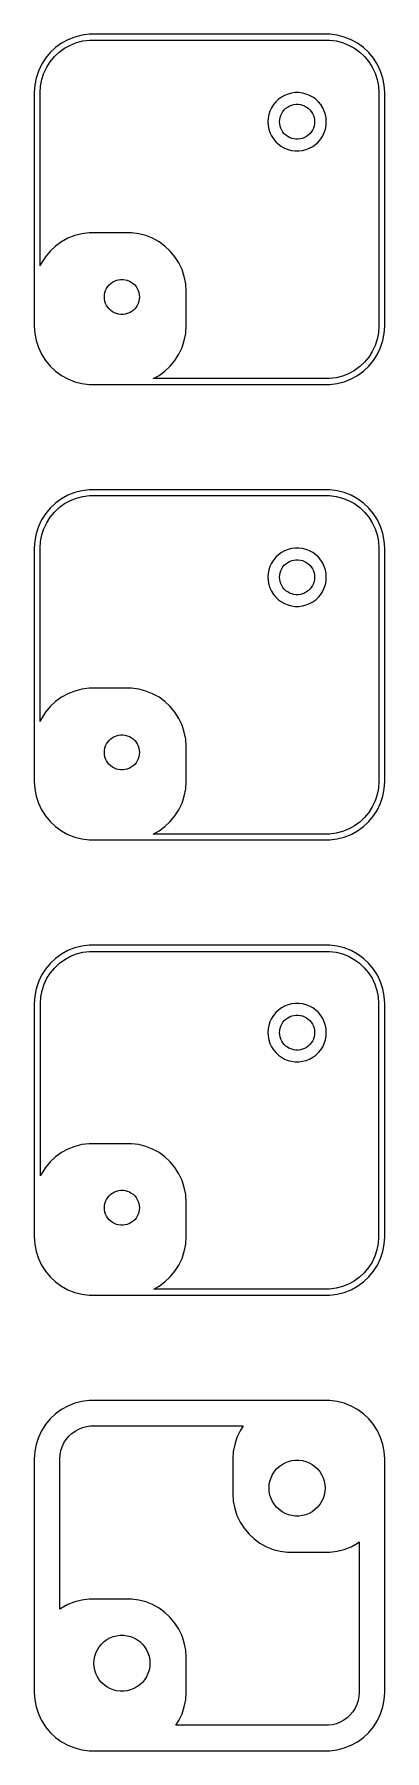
# Model space of a CAD drawing. Header units: metres. Extents: x -15 to 15, y 141 to 288.
import ezdxf

# ---------------------------------------------------------------- set-up
doc = ezdxf.new("R2010")
doc.units = ezdxf.units.M

msp = doc.modelspace()

# ---------------------------------------------------------------- linework, layer by layer
for p, q in [((-13.1871, 286.853), (-13.6448, 286.423)), ((-12.6791, 287.222), (-13.1871, 286.853)), ((-12.8684, 286.467), (-12.4112, 286.799)), ((-12.1289, 287.524), (-12.6791, 287.222)), ((-12.4112, 286.799), (-11.916, 287.072)), ((-11.5451, 287.755), (-12.1289, 287.524)), ((-11.916, 287.072), (-11.3906, 287.28)), ((-10.9369, 287.911), (-11.5451, 287.755)), ((-11.3906, 287.28), (-10.8432, 287.42)), ((-10.3139, 287.99), (-10.9369, 287.911)), ((-10.8432, 287.42), (-10.2825, 287.491)), ((10.3139, 287.99), (-10.3139, 287.99)), ((-10.2825, 287.491), (10.2825, 287.491)), ((10.2825, 287.491), (10.8432, 287.42)), ((10.9369, 287.911), (10.3139, 287.99)), ((10.8432, 287.42), (11.3906, 287.28)), ((11.5451, 287.755), (10.9369, 287.911)), ((11.3906, 287.28), (11.916, 287.072)), ((12.1289, 287.524), (11.5451, 287.755)), ((11.916, 287.072), (12.4112, 286.799)), ((12.6791, 287.222), (12.1289, 287.524)), ((12.4112, 286.799), (12.8684, 286.467)), ((13.1871, 286.853), (12.6791, 287.222)), ((13.6448, 286.423), (13.1871, 286.853)), ((-14.3815, 285.409), (-14.6489, 284.841)), ((-14.0451, 285.939), (-14.3815, 285.409)), ((-14.184, 284.657), (-13.9434, 285.168)), ((-13.6448, 286.423), (-14.0451, 285.939)), ((-13.9434, 285.168), (-13.6406, 285.645)), ((-13.6406, 285.645), (-13.2803, 286.08)), ((-13.2803, 286.08), (-12.8684, 286.467)), ((12.8684, 286.467), (13.2803, 286.08)), ((13.2803, 286.08), (13.6406, 285.645)), ((13.6406, 285.645), (13.9434, 285.168)), ((14.0451, 285.939), (13.6448, 286.423)), ((13.9434, 285.168), (14.184, 284.657)), ((14.3815, 285.409), (14.0451, 285.939)), ((14.6489, 284.841), (14.3815, 285.409)), ((-14.8429, 284.243), (-14.9606, 283.627)), ((-14.6489, 284.841), (-14.8429, 284.243)), ((-14.4645, 283.564), (-14.3586, 284.119)), ((-14.3586, 284.119), (-14.184, 284.657)), ((14.184, 284.657), (14.3586, 284.119)), ((14.3586, 284.119), (14.4645, 283.564)), ((14.8429, 284.243), (14.6489, 284.841)), ((14.9606, 283.627), (14.8429, 284.243)), ((-14.9606, 283.627), (-15, 283)), ((-15, 283), (-15, 263)), ((-14.5, 283), (-14.4645, 283.564)), ((-14.5, 268.157), (-14.5, 283)), ((5.67757, 282.211), (5.47745, 281.969)), ((5.90643, 282.426), (5.67757, 282.211)), ((6.16043, 282.611), (5.90643, 282.426)), ((6.43555, 282.762), (6.16043, 282.611)), ((6.72745, 282.878), (6.43555, 282.762)), ((7.03154, 282.956), (6.72745, 282.878)), ((7.34302, 282.995), (7.03154, 282.956)), ((7.65697, 282.995), (7.34302, 282.995)), ((7.96844, 282.956), (7.65697, 282.995)), ((8.27254, 282.878), (7.96844, 282.956)), ((8.56444, 282.762), (8.27254, 282.878)), ((8.83955, 282.611), (8.56444, 282.762)), ((9.09355, 282.426), (8.83955, 282.611)), ((9.32242, 282.211), (9.09355, 282.426)), ((9.52254, 281.969), (9.32242, 282.211)), ((14.4645, 283.564), (14.5, 283)), ((14.5, 283), (14.5, 263)), ((15, 283), (14.9606, 283.627)), ((15, 263), (15, 283)), ((5.0197, 280.813), (5, 280.5)), ((5.07854, 281.122), (5.0197, 280.813)), ((5.17555, 281.42), (5.07854, 281.122)), ((5.30922, 281.704), (5.17555, 281.42)), ((5.47745, 281.969), (5.30922, 281.704)), ((6.01183, 280.688), (6.04712, 280.873)), ((6.04712, 280.873), (6.10533, 281.052)), ((6.10533, 281.052), (6.18553, 281.223)), ((6.18553, 281.223), (6.28647, 281.382)), ((6.28647, 281.382), (6.40654, 281.527)), ((6.40654, 281.527), (6.54385, 281.656)), ((6.54385, 281.656), (6.69626, 281.766)), ((6.69626, 281.766), (6.86133, 281.857)), ((6.86133, 281.857), (7.03647, 281.927)), ((7.03647, 281.927), (7.21892, 281.973)), ((7.21892, 281.973), (7.40581, 281.997)), ((7.40581, 281.997), (7.59418, 281.997)), ((7.59418, 281.997), (7.78107, 281.973)), ((7.78107, 281.973), (7.96352, 281.927)), ((7.96352, 281.927), (8.13866, 281.857)), ((8.13866, 281.857), (8.30373, 281.766)), ((8.30373, 281.766), (8.45613, 281.656)), ((8.45613, 281.656), (8.59344, 281.527)), ((8.59344, 281.527), (8.71352, 281.382)), ((8.71352, 281.382), (8.81445, 281.223)), ((8.81445, 281.223), (8.89465, 281.052)), ((8.89465, 281.052), (8.95287, 280.873)), ((8.95287, 280.873), (8.98816, 280.688)), ((9.69077, 281.704), (9.52254, 281.969)), ((9.82443, 281.42), (9.69077, 281.704)), ((9.92145, 281.122), (9.82443, 281.42)), ((9.98029, 280.813), (9.92145, 281.122)), ((10, 280.5), (9.98029, 280.813)), ((5, 280.5), (5.0197, 280.187)), ((5.0197, 280.187), (5.07854, 279.878)), ((5.07854, 279.878), (5.17555, 279.58)), ((5.17555, 279.58), (5.30922, 279.296)), ((5.30922, 279.296), (5.47745, 279.031)), ((6, 280.5), (6.01183, 280.688)), ((6.01183, 280.312), (6, 280.5)), ((6.04712, 280.127), (6.01183, 280.312)), ((6.10533, 279.948), (6.04712, 280.127)), ((6.18553, 279.777), (6.10533, 279.948)), ((6.28647, 279.618), (6.18553, 279.777)), ((6.40654, 279.473), (6.28647, 279.618)), ((6.54385, 279.344), (6.40654, 279.473)), ((6.69626, 279.234), (6.54385, 279.344)), ((8.45613, 279.344), (8.30373, 279.234)), ((8.59344, 279.473), (8.45613, 279.344)), ((8.71352, 279.618), (8.59344, 279.473)), ((8.81445, 279.777), (8.71352, 279.618)), ((8.89465, 279.948), (8.81445, 279.777)), ((8.95287, 280.127), (8.89465, 279.948)), ((8.98816, 280.312), (8.95287, 280.127)), ((8.98816, 280.688), (9, 280.5)), ((9, 280.5), (8.98816, 280.312)), ((9.52254, 279.031), (9.69077, 279.296)), ((9.69077, 279.296), (9.82443, 279.58)), ((9.82443, 279.58), (9.92145, 279.878)), ((9.92145, 279.878), (9.98029, 280.187)), ((9.98029, 280.187), (10, 280.5)), ((5.47745, 279.031), (5.67757, 278.789)), ((5.67757, 278.789), (5.90643, 278.574)), ((5.90643, 278.574), (6.16043, 278.389)), ((6.16043, 278.389), (6.43555, 278.238)), ((6.43555, 278.238), (6.72745, 278.122)), ((6.86133, 279.143), (6.69626, 279.234)), ((6.72745, 278.122), (7.03154, 278.044)), ((7.03647, 279.073), (6.86133, 279.143)), ((7.03154, 278.044), (7.34302, 278.005)), ((7.21892, 279.027), (7.03647, 279.073)), ((7.40581, 279.003), (7.21892, 279.027)), ((7.34302, 278.005), (7.65697, 278.005)), ((7.59418, 279.003), (7.40581, 279.003)), ((7.78107, 279.027), (7.59418, 279.003)), ((7.65697, 278.005), (7.96844, 278.044)), ((7.96352, 279.073), (7.78107, 279.027)), ((8.13866, 279.143), (7.96352, 279.073)), ((7.96844, 278.044), (8.27254, 278.122)), ((8.30373, 279.234), (8.13866, 279.143)), ((8.27254, 278.122), (8.56444, 278.238)), ((8.56444, 278.238), (8.83955, 278.389)), ((8.83955, 278.389), (9.09355, 278.574)), ((9.09355, 278.574), (9.32242, 278.789)), ((9.32242, 278.789), (9.52254, 279.031)), ((-12.1289, 270.524), (-12.6791, 270.222)), ((-11.5451, 270.755), (-12.1289, 270.524)), ((-10.9369, 270.911), (-11.5451, 270.755)), ((-10.3139, 270.99), (-10.9369, 270.911)), ((-6.68604, 270.99), (-10.3139, 270.99)), ((-6.06308, 270.911), (-6.68604, 270.99)), ((-5.45491, 270.755), (-6.06308, 270.911)), ((-4.87109, 270.524), (-5.45491, 270.755)), ((-4.32086, 270.222), (-4.87109, 270.524)), ((-13.6448, 269.423), (-14.0451, 268.939)), ((-13.1871, 269.853), (-13.6448, 269.423)), ((-12.6791, 270.222), (-13.1871, 269.853)), ((-3.81287, 269.853), (-4.32086, 270.222)), ((-3.35515, 269.423), (-3.81287, 269.853)), ((-2.95491, 268.939), (-3.35515, 269.423)), ((-14.3815, 268.409), (-14.5, 268.157)), ((-14.0451, 268.939), (-14.3815, 268.409)), ((-2.61845, 268.409), (-2.95491, 268.939)), ((-2.3511, 267.841), (-2.61845, 268.409)), ((-2.15707, 267.243), (-2.3511, 267.841)), ((-8.95287, 265.873), (-8.89465, 266.052)), ((-8.89465, 266.052), (-8.81445, 266.223)), ((-8.81445, 266.223), (-8.71352, 266.382)), ((-8.71352, 266.382), (-8.59344, 266.527)), ((-8.59344, 266.527), (-8.45613, 266.656)), ((-8.45613, 266.656), (-8.30373, 266.766)), ((-8.30373, 266.766), (-8.13866, 266.857)), ((-8.13866, 266.857), (-7.96352, 266.927)), ((-7.96352, 266.927), (-7.78107, 266.973)), ((-7.78107, 266.973), (-7.59418, 266.997)), ((-7.59418, 266.997), (-7.40581, 266.997)), ((-7.40581, 266.997), (-7.21892, 266.973)), ((-7.21892, 266.973), (-7.03647, 266.927)), ((-7.03647, 266.927), (-6.86133, 266.857)), ((-6.86133, 266.857), (-6.69626, 266.766)), ((-6.69626, 266.766), (-6.54385, 266.656)), ((-6.54385, 266.656), (-6.40654, 266.527)), ((-6.40654, 266.527), (-6.28647, 266.382)), ((-6.28647, 266.382), (-6.18553, 266.223)), ((-6.18553, 266.223), (-6.10533, 266.052)), ((-6.10533, 266.052), (-6.04712, 265.873)), ((-2.03941, 266.627), (-2.15707, 267.243)), ((-2, 266), (-2.03941, 266.627)), ((-9, 265.5), (-8.98816, 265.688)), ((-8.98816, 265.312), (-9, 265.5)), ((-8.98816, 265.688), (-8.95287, 265.873)), ((-8.95287, 265.127), (-8.98816, 265.312)), ((-8.89465, 264.948), (-8.95287, 265.127)), ((-8.81445, 264.777), (-8.89465, 264.948)), ((-8.71352, 264.618), (-8.81445, 264.777)), ((-8.59344, 264.473), (-8.71352, 264.618)), ((-6.28647, 264.618), (-6.40654, 264.473)), ((-6.18553, 264.777), (-6.28647, 264.618)), ((-6.10533, 264.948), (-6.18553, 264.777)), ((-6.04712, 265.127), (-6.10533, 264.948)), ((-6.04712, 265.873), (-6.01183, 265.688)), ((-6.01183, 265.312), (-6.04712, 265.127)), ((-6.01183, 265.688), (-6, 265.5)), ((-6, 265.5), (-6.01183, 265.312)), ((-2, 263), (-2, 266)), ((-8.45613, 264.344), (-8.59344, 264.473)), ((-8.30373, 264.234), (-8.45613, 264.344)), ((-8.13866, 264.143), (-8.30373, 264.234)), ((-7.96352, 264.073), (-8.13866, 264.143)), ((-7.78107, 264.027), (-7.96352, 264.073)), ((-7.59418, 264.003), (-7.78107, 264.027)), ((-7.40581, 264.003), (-7.59418, 264.003)), ((-7.21892, 264.027), (-7.40581, 264.003)), ((-7.03647, 264.073), (-7.21892, 264.027)), ((-6.86133, 264.143), (-7.03647, 264.073)), ((-6.69626, 264.234), (-6.86133, 264.143)), ((-6.54385, 264.344), (-6.69626, 264.234)), ((-6.40654, 264.473), (-6.54385, 264.344)), ((-15, 263), (-14.9606, 262.373)), ((-14.9606, 262.373), (-14.8429, 261.757)), ((-14.8429, 261.757), (-14.6489, 261.159)), ((-2.3511, 261.159), (-2.15707, 261.757)), ((-2.15707, 261.757), (-2.03941, 262.373)), ((-2.03941, 262.373), (-2, 263)), ((14.3586, 261.881), (14.184, 261.343)), ((14.4645, 262.436), (14.3586, 261.881)), ((14.5, 263), (14.4645, 262.436)), ((14.6489, 261.159), (14.8429, 261.757)), ((14.8429, 261.757), (14.9606, 262.373)), ((14.9606, 262.373), (15, 263)), ((-14.6489, 261.159), (-14.3815, 260.591)), ((-14.3815, 260.591), (-14.0451, 260.061)), ((-2.95491, 260.061), (-2.61845, 260.591)), ((-2.61845, 260.591), (-2.3511, 261.159)), ((13.6406, 260.355), (13.2803, 259.92)), ((13.9434, 260.832), (13.6406, 260.355)), ((14.184, 261.343), (13.9434, 260.832)), ((14.0451, 260.061), (14.3815, 260.591)), ((14.3815, 260.591), (14.6489, 261.159)), ((-14.0451, 260.061), (-13.6448, 259.577)), ((-13.6448, 259.577), (-13.1871, 259.147)), ((-13.1871, 259.147), (-12.6791, 258.778)), ((-12.6791, 258.778), (-12.1289, 258.476)), ((-4.81104, 258.509), (-4.32086, 258.778)), ((-4.32086, 258.778), (-3.81287, 259.147)), ((-3.81287, 259.147), (-3.35515, 259.577)), ((-3.35515, 259.577), (-2.95491, 260.061)), ((11.3906, 258.72), (10.8432, 258.58)), ((11.916, 258.928), (11.3906, 258.72)), ((12.4112, 259.201), (11.916, 258.928)), ((12.1289, 258.476), (12.6791, 258.778)), ((12.8684, 259.533), (12.4112, 259.201)), ((12.6791, 258.778), (13.1871, 259.147)), ((13.2803, 259.92), (12.8684, 259.533)), ((13.1871, 259.147), (13.6448, 259.577)), ((13.6448, 259.577), (14.0451, 260.061)), ((-12.1289, 258.476), (-11.5451, 258.245)), ((-11.5451, 258.245), (-10.9369, 258.089)), ((-10.9369, 258.089), (-10.3139, 258.01)), ((-10.3139, 258.01), (10.3139, 258.01)), ((10.2825, 258.509), (-4.81104, 258.509)), ((10.8432, 258.58), (10.2825, 258.509)), ((10.3139, 258.01), (10.9369, 258.089)), ((10.9369, 258.089), (11.5451, 258.245)), ((11.5451, 258.245), (12.1289, 258.476)), ((-12.1289, 248.524), (-12.6791, 248.222)), ((-11.5451, 248.755), (-12.1289, 248.524)), ((-10.9369, 248.911), (-11.5451, 248.755)), ((-11.3906, 248.28), (-10.8432, 248.42)), ((-10.3139, 248.99), (-10.9369, 248.911)), ((-10.8432, 248.42), (-10.2825, 248.491)), ((10.3139, 248.99), (-10.3139, 248.99)), ((-10.2825, 248.491), (10.2825, 248.491)), ((10.2825, 248.491), (10.8432, 248.42)), ((10.9369, 248.911), (10.3139, 248.99)), ((10.8432, 248.42), (11.3906, 248.28)), ((11.5451, 248.755), (10.9369, 248.911)), ((12.1289, 248.524), (11.5451, 248.755)), ((12.6791, 248.222), (12.1289, 248.524)), ((-14.0451, 246.939), (-14.3815, 246.409)), ((-13.6448, 247.423), (-14.0451, 246.939)), ((-13.1871, 247.853), (-13.6448, 247.423)), ((-13.6406, 246.645), (-13.2803, 247.08)), ((-13.2803, 247.08), (-12.8684, 247.467)), ((-12.6791, 248.222), (-13.1871, 247.853)), ((-12.8684, 247.467), (-12.4112, 247.799)), ((-12.4112, 247.799), (-11.916, 248.072)), ((-11.916, 248.072), (-11.3906, 248.28)), ((11.3906, 248.28), (11.916, 248.072)), ((11.916, 248.072), (12.4112, 247.799)), ((12.4112, 247.799), (12.8684, 247.467)), ((13.1871, 247.853), (12.6791, 248.222)), ((12.8684, 247.467), (13.2803, 247.08)), ((13.6448, 247.423), (13.1871, 247.853)), ((13.2803, 247.08), (13.6406, 246.645)), ((14.0451, 246.939), (13.6448, 247.423)), ((14.3815, 246.409), (14.0451, 246.939)), ((-14.6489, 245.841), (-14.8429, 245.243)), ((-14.3815, 246.409), (-14.6489, 245.841)), ((-14.3586, 245.119), (-14.184, 245.657)), ((-14.184, 245.657), (-13.9434, 246.168)), ((-13.9434, 246.168), (-13.6406, 246.645)), ((13.6406, 246.645), (13.9434, 246.168)), ((13.9434, 246.168), (14.184, 245.657)), ((14.184, 245.657), (14.3586, 245.119)), ((14.6489, 245.841), (14.3815, 246.409)), ((14.8429, 245.243), (14.6489, 245.841)), ((-14.9606, 244.627), (-15, 244)), ((-15, 244), (-15, 224)), ((-14.8429, 245.243), (-14.9606, 244.627)), ((-14.5, 244), (-14.4645, 244.564)), ((-14.5, 229.157), (-14.5, 244)), ((-14.4645, 244.564), (-14.3586, 245.119)), ((7.34302, 243.995), (7.03154, 243.956)), ((7.65697, 243.995), (7.34302, 243.995)), ((7.96844, 243.956), (7.65697, 243.995)), ((14.3586, 245.119), (14.4645, 244.564)), ((14.4645, 244.564), (14.5, 244)), ((14.5, 244), (14.5, 224)), ((14.9606, 244.627), (14.8429, 245.243)), ((15, 244), (14.9606, 244.627)), ((15, 224), (15, 244)), ((5.30922, 242.704), (5.17555, 242.42)), ((5.47745, 242.969), (5.30922, 242.704)), ((5.67757, 243.211), (5.47745, 242.969)), ((5.90643, 243.426), (5.67757, 243.211)), ((6.16043, 243.611), (5.90643, 243.426)), ((6.43555, 243.762), (6.16043, 243.611)), ((6.28647, 242.382), (6.40654, 242.527)), ((6.40654, 242.527), (6.54385, 242.656)), ((6.72745, 243.878), (6.43555, 243.762)), ((6.54385, 242.656), (6.69626, 242.766)), ((6.69626, 242.766), (6.86133, 242.857)), ((7.03154, 243.956), (6.72745, 243.878)), ((6.86133, 242.857), (7.03647, 242.927)), ((7.03647, 242.927), (7.21892, 242.973)), ((7.21892, 242.973), (7.40581, 242.997)), ((7.40581, 242.997), (7.59418, 242.997)), ((7.59418, 242.997), (7.78107, 242.973)), ((7.78107, 242.973), (7.96352, 242.927)), ((7.96352, 242.927), (8.13866, 242.857)), ((8.27254, 243.878), (7.96844, 243.956)), ((8.13866, 242.857), (8.30373, 242.766)), ((8.56444, 243.762), (8.27254, 243.878)), ((8.30373, 242.766), (8.45613, 242.656)), ((8.45613, 242.656), (8.59344, 242.527)), ((8.83955, 243.611), (8.56444, 243.762)), ((8.59344, 242.527), (8.71352, 242.382)), ((9.09355, 243.426), (8.83955, 243.611)), ((9.32242, 243.211), (9.09355, 243.426)), ((9.52254, 242.969), (9.32242, 243.211)), ((9.69077, 242.704), (9.52254, 242.969)), ((9.82443, 242.42), (9.69077, 242.704)), ((5.0197, 241.813), (5, 241.5)), ((5, 241.5), (5.0197, 241.187)), ((5.07854, 242.122), (5.0197, 241.813)), ((5.0197, 241.187), (5.07854, 240.878)), ((5.17555, 242.42), (5.07854, 242.122)), ((6, 241.5), (6.01183, 241.688)), ((6.01183, 241.312), (6, 241.5)), ((6.01183, 241.688), (6.04712, 241.873)), ((6.04712, 241.127), (6.01183, 241.312)), ((6.04712, 241.873), (6.10533, 242.052)), ((6.10533, 240.948), (6.04712, 241.127)), ((6.10533, 242.052), (6.18553, 242.223)), ((6.18553, 242.223), (6.28647, 242.382)), ((8.71352, 242.382), (8.81445, 242.223)), ((8.81445, 242.223), (8.89465, 242.052)), ((8.89465, 242.052), (8.95287, 241.873)), ((8.95287, 241.127), (8.89465, 240.948)), ((8.95287, 241.873), (8.98816, 241.688)), ((8.98816, 241.312), (8.95287, 241.127)), ((8.98816, 241.688), (9, 241.5)), ((9, 241.5), (8.98816, 241.312)), ((9.92145, 242.122), (9.82443, 242.42)), ((9.98029, 241.813), (9.92145, 242.122)), ((9.92145, 240.878), (9.98029, 241.187)), ((10, 241.5), (9.98029, 241.813)), ((9.98029, 241.187), (10, 241.5)), ((5.07854, 240.878), (5.17555, 240.58)), ((5.17555, 240.58), (5.30922, 240.296)), ((5.30922, 240.296), (5.47745, 240.031)), ((5.47745, 240.031), (5.67757, 239.789)), ((5.67757, 239.789), (5.90643, 239.574)), ((6.18553, 240.777), (6.10533, 240.948)), ((6.28647, 240.618), (6.18553, 240.777)), ((6.40654, 240.473), (6.28647, 240.618)), ((6.54385, 240.344), (6.40654, 240.473)), ((6.69626, 240.234), (6.54385, 240.344)), ((6.86133, 240.143), (6.69626, 240.234)), ((7.03647, 240.073), (6.86133, 240.143)), ((7.21892, 240.027), (7.03647, 240.073)), ((7.40581, 240.003), (7.21892, 240.027)), ((7.59418, 240.003), (7.40581, 240.003)), ((7.78107, 240.027), (7.59418, 240.003)), ((7.96352, 240.073), (7.78107, 240.027)), ((8.13866, 240.143), (7.96352, 240.073)), ((8.30373, 240.234), (8.13866, 240.143)), ((8.45613, 240.344), (8.30373, 240.234)), ((8.59344, 240.473), (8.45613, 240.344)), ((8.71352, 240.618), (8.59344, 240.473)), ((8.81445, 240.777), (8.71352, 240.618)), ((8.89465, 240.948), (8.81445, 240.777)), ((9.09355, 239.574), (9.32242, 239.789)), ((9.32242, 239.789), (9.52254, 240.031)), ((9.52254, 240.031), (9.69077, 240.296)), ((9.69077, 240.296), (9.82443, 240.58)), ((9.82443, 240.58), (9.92145, 240.878)), ((5.90643, 239.574), (6.16043, 239.389)), ((6.16043, 239.389), (6.43555, 239.238)), ((6.43555, 239.238), (6.72745, 239.122)), ((6.72745, 239.122), (7.03154, 239.044)), ((7.03154, 239.044), (7.34302, 239.005)), ((7.34302, 239.005), (7.65697, 239.005)), ((7.65697, 239.005), (7.96844, 239.044)), ((7.96844, 239.044), (8.27254, 239.122)), ((8.27254, 239.122), (8.56444, 239.238)), ((8.56444, 239.238), (8.83955, 239.389)), ((8.83955, 239.389), (9.09355, 239.574)), ((-13.1871, 230.853), (-13.6448, 230.423)), ((-12.6791, 231.222), (-13.1871, 230.853)), ((-12.1289, 231.524), (-12.6791, 231.222)), ((-11.5451, 231.755), (-12.1289, 231.524)), ((-10.9369, 231.911), (-11.5451, 231.755)), ((-10.3139, 231.99), (-10.9369, 231.911)), ((-6.68604, 231.99), (-10.3139, 231.99)), ((-6.06308, 231.911), (-6.68604, 231.99)), ((-5.45491, 231.755), (-6.06308, 231.911)), ((-4.87109, 231.524), (-5.45491, 231.755)), ((-4.32086, 231.222), (-4.87109, 231.524)), ((-3.81287, 230.853), (-4.32086, 231.222)), ((-3.35515, 230.423), (-3.81287, 230.853)), ((-14.3815, 229.409), (-14.5, 229.157)), ((-14.0451, 229.939), (-14.3815, 229.409)), ((-13.6448, 230.423), (-14.0451, 229.939)), ((-2.95491, 229.939), (-3.35515, 230.423)), ((-2.61845, 229.409), (-2.95491, 229.939)), ((-2.3511, 228.841), (-2.61845, 229.409)), ((-8.30373, 227.766), (-8.13866, 227.857)), ((-8.13866, 227.857), (-7.96352, 227.927)), ((-7.96352, 227.927), (-7.78107, 227.973)), ((-7.78107, 227.973), (-7.59418, 227.997)), ((-7.59418, 227.997), (-7.40581, 227.997)), ((-7.40581, 227.997), (-7.21892, 227.973)), ((-7.21892, 227.973), (-7.03647, 227.927)), ((-7.03647, 227.927), (-6.86133, 227.857)), ((-6.86133, 227.857), (-6.69626, 227.766)), ((-2.15707, 228.243), (-2.3511, 228.841)), ((-2.03941, 227.627), (-2.15707, 228.243)), ((-9, 226.5), (-8.98816, 226.688)), ((-8.98816, 226.312), (-9, 226.5)), ((-8.98816, 226.688), (-8.95287, 226.873)), ((-8.95287, 226.873), (-8.89465, 227.052)), ((-8.89465, 227.052), (-8.81445, 227.223)), ((-8.81445, 227.223), (-8.71352, 227.382)), ((-8.71352, 227.382), (-8.59344, 227.527)), ((-8.59344, 227.527), (-8.45613, 227.656)), ((-8.45613, 227.656), (-8.30373, 227.766)), ((-6.69626, 227.766), (-6.54385, 227.656)), ((-6.54385, 227.656), (-6.40654, 227.527)), ((-6.40654, 227.527), (-6.28647, 227.382)), ((-6.28647, 227.382), (-6.18553, 227.223)), ((-6.18553, 227.223), (-6.10533, 227.052)), ((-6.10533, 227.052), (-6.04712, 226.873)), ((-6.04712, 226.873), (-6.01183, 226.688)), ((-6.01183, 226.688), (-6, 226.5)), ((-6, 226.5), (-6.01183, 226.312)), ((-2, 227), (-2.03941, 227.627)), ((-2, 224), (-2, 227)), ((-8.95287, 226.127), (-8.98816, 226.312)), ((-8.89465, 225.948), (-8.95287, 226.127)), ((-8.81445, 225.777), (-8.89465, 225.948)), ((-8.71352, 225.618), (-8.81445, 225.777)), ((-8.59344, 225.473), (-8.71352, 225.618)), ((-8.45613, 225.344), (-8.59344, 225.473)), ((-8.30373, 225.234), (-8.45613, 225.344)), ((-8.13866, 225.143), (-8.30373, 225.234)), ((-7.96352, 225.073), (-8.13866, 225.143)), ((-7.78107, 225.027), (-7.96352, 225.073)), ((-7.59418, 225.003), (-7.78107, 225.027)), ((-7.40581, 225.003), (-7.59418, 225.003)), ((-7.21892, 225.027), (-7.40581, 225.003)), ((-7.03647, 225.073), (-7.21892, 225.027)), ((-6.86133, 225.143), (-7.03647, 225.073)), ((-6.69626, 225.234), (-6.86133, 225.143)), ((-6.54385, 225.344), (-6.69626, 225.234)), ((-6.40654, 225.473), (-6.54385, 225.344)), ((-6.28647, 225.618), (-6.40654, 225.473)), ((-6.18553, 225.777), (-6.28647, 225.618)), ((-6.10533, 225.948), (-6.18553, 225.777)), ((-6.04712, 226.127), (-6.10533, 225.948)), ((-6.01183, 226.312), (-6.04712, 226.127)), ((-15, 224), (-14.9606, 223.373)), ((-2.03941, 223.373), (-2, 224)), ((14.4645, 223.436), (14.3586, 222.881)), ((14.5, 224), (14.4645, 223.436)), ((14.9606, 223.373), (15, 224)), ((-14.9606, 223.373), (-14.8429, 222.757)), ((-14.8429, 222.757), (-14.6489, 222.159)), ((-14.6489, 222.159), (-14.3815, 221.591)), ((-2.61845, 221.591), (-2.3511, 222.159)), ((-2.3511, 222.159), (-2.15707, 222.757)), ((-2.15707, 222.757), (-2.03941, 223.373)), ((14.184, 222.343), (13.9434, 221.832)), ((14.3586, 222.881), (14.184, 222.343)), ((14.3815, 221.591), (14.6489, 222.159)), ((14.6489, 222.159), (14.8429, 222.757)), ((14.8429, 222.757), (14.9606, 223.373)), ((-14.3815, 221.591), (-14.0451, 221.061)), ((-14.0451, 221.061), (-13.6448, 220.577)), ((-13.6448, 220.577), (-13.1871, 220.147)), ((-3.81287, 220.147), (-3.35515, 220.577)), ((-3.35515, 220.577), (-2.95491, 221.061)), ((-2.95491, 221.061), (-2.61845, 221.591)), ((12.8684, 220.533), (12.4112, 220.201)), ((13.2803, 220.92), (12.8684, 220.533)), ((13.1871, 220.147), (13.6448, 220.577)), ((13.6406, 221.355), (13.2803, 220.92)), ((13.9434, 221.832), (13.6406, 221.355)), ((13.6448, 220.577), (14.0451, 221.061)), ((14.0451, 221.061), (14.3815, 221.591)), ((-13.1871, 220.147), (-12.6791, 219.778)), ((-12.6791, 219.778), (-12.1289, 219.476)), ((-12.1289, 219.476), (-11.5451, 219.245)), ((-11.5451, 219.245), (-10.9369, 219.089)), ((-10.9369, 219.089), (-10.3139, 219.01)), ((-10.3139, 219.01), (10.3139, 219.01)), ((-4.81104, 219.509), (-4.32086, 219.778)), ((10.2825, 219.509), (-4.81104, 219.509)), ((-4.32086, 219.778), (-3.81287, 220.147)), ((10.8432, 219.58), (10.2825, 219.509)), ((10.3139, 219.01), (10.9369, 219.089)), ((11.3906, 219.72), (10.8432, 219.58)), ((10.9369, 219.089), (11.5451, 219.245)), ((11.916, 219.928), (11.3906, 219.72)), ((11.5451, 219.245), (12.1289, 219.476)), ((12.4112, 220.201), (11.916, 219.928)), ((12.1289, 219.476), (12.6791, 219.778)), ((12.6791, 219.778), (13.1871, 220.147)), ((-13.1871, 208.853), (-13.6448, 208.423)), ((-12.6791, 209.222), (-13.1871, 208.853)), ((-12.8483, 208.443), (-12.3944, 208.773)), ((-12.1289, 209.524), (-12.6791, 209.222)), ((-12.3944, 208.773), (-11.9026, 209.043)), ((-11.5451, 209.755), (-12.1289, 209.524)), ((-11.9026, 209.043), (-11.3808, 209.25)), ((-10.9369, 209.911), (-11.5451, 209.755)), ((-11.3808, 209.25), (-10.8373, 209.389)), ((-10.3139, 209.99), (-10.9369, 209.911)), ((-10.8373, 209.389), (-10.2806, 209.46)), ((10.3139, 209.99), (-10.3139, 209.99)), ((-10.2806, 209.46), (10.2806, 209.46)), ((10.2806, 209.46), (10.8373, 209.389)), ((10.9369, 209.911), (10.3139, 209.99)), ((10.8373, 209.389), (11.3808, 209.25)), ((11.5451, 209.755), (10.9369, 209.911)), ((11.3808, 209.25), (11.9026, 209.043)), ((12.1289, 209.524), (11.5451, 209.755)), ((11.9026, 209.043), (12.3944, 208.773)), ((12.6791, 209.222), (12.1289, 209.524)), ((12.3944, 208.773), (12.8483, 208.443)), ((13.1871, 208.853), (12.6791, 209.222)), ((13.6448, 208.423), (13.1871, 208.853)), ((-14.3815, 207.409), (-14.6489, 206.841)), ((-14.0451, 207.939), (-14.3815, 207.409)), ((-13.6448, 208.423), (-14.0451, 207.939)), ((-13.9158, 207.153), (-13.6151, 207.627)), ((-13.6151, 207.627), (-13.2574, 208.059)), ((-13.2574, 208.059), (-12.8483, 208.443)), ((12.8483, 208.443), (13.2574, 208.059)), ((13.2574, 208.059), (13.6151, 207.627)), ((13.6151, 207.627), (13.9158, 207.153)), ((14.0451, 207.939), (13.6448, 208.423)), ((14.3815, 207.409), (14.0451, 207.939)), ((14.6489, 206.841), (14.3815, 207.409)), ((-14.8429, 206.243), (-14.9606, 205.627)), ((-14.6489, 206.841), (-14.8429, 206.243)), ((-14.4333, 205.56), (-14.3281, 206.111)), ((-14.3281, 206.111), (-14.1547, 206.645)), ((-14.1547, 206.645), (-13.9158, 207.153)), ((13.9158, 207.153), (14.1547, 206.645)), ((14.1547, 206.645), (14.3281, 206.111)), ((14.3281, 206.111), (14.4333, 205.56)), ((14.8429, 206.243), (14.6489, 206.841)), ((14.9606, 205.627), (14.8429, 206.243)), ((-14.9606, 205.627), (-15, 205)), ((-15, 205), (-15, 185)), ((-14.4685, 205), (-14.4333, 205.56)), ((-14.4685, 190.224), (-14.4685, 205)), ((5.90643, 204.426), (5.67757, 204.211)), ((6.16043, 204.611), (5.90643, 204.426)), ((6.43555, 204.762), (6.16043, 204.611)), ((6.72745, 204.878), (6.43555, 204.762)), ((7.03154, 204.956), (6.72745, 204.878)), ((7.34302, 204.995), (7.03154, 204.956)), ((7.65697, 204.995), (7.34302, 204.995)), ((7.96844, 204.956), (7.65697, 204.995)), ((8.27254, 204.878), (7.96844, 204.956)), ((8.56444, 204.762), (8.27254, 204.878)), ((8.83955, 204.611), (8.56444, 204.762)), ((9.09355, 204.426), (8.83955, 204.611)), ((9.32242, 204.211), (9.09355, 204.426)), ((14.4333, 205.56), (14.4685, 205)), ((14.4685, 205), (14.4685, 185)), ((15, 205), (14.9606, 205.627)), ((15, 185), (15, 205)), ((5.07854, 203.122), (5.0197, 202.813)), ((5.17555, 203.42), (5.07854, 203.122)), ((5.30922, 203.704), (5.17555, 203.42)), ((5.47745, 203.969), (5.30922, 203.704)), ((5.67757, 204.211), (5.47745, 203.969)), ((6.01183, 202.688), (6.04712, 202.873)), ((6.04712, 202.873), (6.10533, 203.052)), ((6.10533, 203.052), (6.18553, 203.223)), ((6.18553, 203.223), (6.28647, 203.382)), ((6.28647, 203.382), (6.40654, 203.527)), ((6.40654, 203.527), (6.54385, 203.656)), ((6.54385, 203.656), (6.69626, 203.766)), ((6.69626, 203.766), (6.86133, 203.857)), ((6.86133, 203.857), (7.03647, 203.927)), ((7.03647, 203.927), (7.21892, 203.973)), ((7.21892, 203.973), (7.40581, 203.997)), ((7.40581, 203.997), (7.59418, 203.997)), ((7.59418, 203.997), (7.78107, 203.973)), ((7.78107, 203.973), (7.96352, 203.927)), ((7.96352, 203.927), (8.13866, 203.857)), ((8.13866, 203.857), (8.30373, 203.766)), ((8.30373, 203.766), (8.45613, 203.656)), ((8.45613, 203.656), (8.59344, 203.527)), ((8.59344, 203.527), (8.71352, 203.382)), ((8.71352, 203.382), (8.81445, 203.223)), ((8.81445, 203.223), (8.89465, 203.052)), ((8.89465, 203.052), (8.95287, 202.873)), ((8.95287, 202.873), (8.98816, 202.688)), ((9.52254, 203.969), (9.32242, 204.211)), ((9.69077, 203.704), (9.52254, 203.969)), ((9.82443, 203.42), (9.69077, 203.704)), ((9.92145, 203.122), (9.82443, 203.42)), ((9.98029, 202.813), (9.92145, 203.122)), ((5.0197, 202.813), (5, 202.5)), ((5, 202.5), (5.0197, 202.187)), ((5.0197, 202.187), (5.07854, 201.878)), ((5.07854, 201.878), (5.17555, 201.58)), ((5.17555, 201.58), (5.30922, 201.296)), ((6, 202.5), (6.01183, 202.688)), ((6.01183, 202.312), (6, 202.5)), ((6.04712, 202.127), (6.01183, 202.312)), ((6.10533, 201.948), (6.04712, 202.127)), ((6.18553, 201.777), (6.10533, 201.948)), ((6.28647, 201.618), (6.18553, 201.777)), ((6.40654, 201.473), (6.28647, 201.618)), ((6.54385, 201.344), (6.40654, 201.473)), ((8.59344, 201.473), (8.45613, 201.344)), ((8.71352, 201.618), (8.59344, 201.473)), ((8.81445, 201.777), (8.71352, 201.618)), ((8.89465, 201.948), (8.81445, 201.777)), ((8.95287, 202.127), (8.89465, 201.948)), ((8.98816, 202.312), (8.95287, 202.127)), ((8.98816, 202.688), (9, 202.5)), ((9, 202.5), (8.98816, 202.312)), ((9.69077, 201.296), (9.82443, 201.58)), ((9.82443, 201.58), (9.92145, 201.878)), ((9.92145, 201.878), (9.98029, 202.187)), ((10, 202.5), (9.98029, 202.813)), ((9.98029, 202.187), (10, 202.5)), ((5.30922, 201.296), (5.47745, 201.031)), ((5.47745, 201.031), (5.67757, 200.789)), ((5.67757, 200.789), (5.90643, 200.574)), ((5.90643, 200.574), (6.16043, 200.389)), ((6.16043, 200.389), (6.43555, 200.238)), ((6.43555, 200.238), (6.72745, 200.122)), ((6.69626, 201.234), (6.54385, 201.344)), ((6.86133, 201.143), (6.69626, 201.234)), ((6.72745, 200.122), (7.03154, 200.044)), ((7.03647, 201.073), (6.86133, 201.143)), ((7.03154, 200.044), (7.34302, 200.005)), ((7.21892, 201.027), (7.03647, 201.073)), ((7.40581, 201.003), (7.21892, 201.027)), ((7.34302, 200.005), (7.65697, 200.005)), ((7.59418, 201.003), (7.40581, 201.003)), ((7.78107, 201.027), (7.59418, 201.003)), ((7.65697, 200.005), (7.96844, 200.044)), ((7.96352, 201.073), (7.78107, 201.027)), ((8.13866, 201.143), (7.96352, 201.073)), ((7.96844, 200.044), (8.27254, 200.122)), ((8.30373, 201.234), (8.13866, 201.143)), ((8.27254, 200.122), (8.56444, 200.238)), ((8.45613, 201.344), (8.30373, 201.234)), ((8.56444, 200.238), (8.83955, 200.389)), ((8.83955, 200.389), (9.09355, 200.574)), ((9.09355, 200.574), (9.32242, 200.789)), ((9.32242, 200.789), (9.52254, 201.031)), ((9.52254, 201.031), (9.69077, 201.296)), ((-11.5451, 192.755), (-12.1289, 192.524)), ((-10.9369, 192.911), (-11.5451, 192.755)), ((-10.3139, 192.99), (-10.9369, 192.911)), ((-6.68604, 192.99), (-10.3139, 192.99)), ((-6.06308, 192.911), (-6.68604, 192.99)), ((-5.45491, 192.755), (-6.06308, 192.911)), ((-4.87109, 192.524), (-5.45491, 192.755)), ((-13.6448, 191.423), (-14.0451, 190.939)), ((-13.1871, 191.853), (-13.6448, 191.423)), ((-12.6791, 192.222), (-13.1871, 191.853)), ((-12.1289, 192.524), (-12.6791, 192.222)), ((-4.32086, 192.222), (-4.87109, 192.524)), ((-3.81287, 191.853), (-4.32086, 192.222)), ((-3.35515, 191.423), (-3.81287, 191.853)), ((-2.95491, 190.939), (-3.35515, 191.423)), ((-14.3815, 190.409), (-14.4685, 190.224)), ((-14.0451, 190.939), (-14.3815, 190.409)), ((-2.61845, 190.409), (-2.95491, 190.939)), ((-2.3511, 189.841), (-2.61845, 190.409)), ((-2.15707, 189.243), (-2.3511, 189.841)), ((-8.89465, 188.052), (-8.81445, 188.223)), ((-8.81445, 188.223), (-8.71352, 188.382)), ((-8.71352, 188.382), (-8.59344, 188.527)), ((-8.59344, 188.527), (-8.45613, 188.656)), ((-8.45613, 188.656), (-8.30373, 188.766)), ((-8.30373, 188.766), (-8.13866, 188.857)), ((-8.13866, 188.857), (-7.96352, 188.927)), ((-7.96352, 188.927), (-7.78107, 188.973)), ((-7.78107, 188.973), (-7.59418, 188.997)), ((-7.59418, 188.997), (-7.40581, 188.997)), ((-7.40581, 188.997), (-7.21892, 188.973)), ((-7.21892, 188.973), (-7.03647, 188.927)), ((-7.03647, 188.927), (-6.86133, 188.857)), ((-6.86133, 188.857), (-6.69626, 188.766)), ((-6.69626, 188.766), (-6.54385, 188.656)), ((-6.54385, 188.656), (-6.40654, 188.527)), ((-6.40654, 188.527), (-6.28647, 188.382)), ((-6.28647, 188.382), (-6.18553, 188.223)), ((-6.18553, 188.223), (-6.10533, 188.052)), ((-2.03941, 188.627), (-2.15707, 189.243)), ((-2, 188), (-2.03941, 188.627)), ((-9, 187.5), (-8.98816, 187.688)), ((-8.98816, 187.312), (-9, 187.5)), ((-8.98816, 187.688), (-8.95287, 187.873)), ((-8.95287, 187.127), (-8.98816, 187.312)), ((-8.95287, 187.873), (-8.89465, 188.052)), ((-8.89465, 186.948), (-8.95287, 187.127)), ((-8.81445, 186.777), (-8.89465, 186.948)), ((-8.71352, 186.618), (-8.81445, 186.777)), ((-6.18553, 186.777), (-6.28647, 186.618)), ((-6.10533, 186.948), (-6.18553, 186.777)), ((-6.10533, 188.052), (-6.04712, 187.873)), ((-6.04712, 187.127), (-6.10533, 186.948)), ((-6.04712, 187.873), (-6.01183, 187.688)), ((-6.01183, 187.312), (-6.04712, 187.127)), ((-6.01183, 187.688), (-6, 187.5)), ((-6, 187.5), (-6.01183, 187.312)), ((-2, 185), (-2, 188)), ((-8.59344, 186.473), (-8.71352, 186.618)), ((-8.45613, 186.344), (-8.59344, 186.473)), ((-8.30373, 186.234), (-8.45613, 186.344)), ((-8.13866, 186.143), (-8.30373, 186.234)), ((-7.96352, 186.073), (-8.13866, 186.143)), ((-7.78107, 186.027), (-7.96352, 186.073)), ((-7.59418, 186.003), (-7.78107, 186.027)), ((-7.40581, 186.003), (-7.59418, 186.003)), ((-7.21892, 186.027), (-7.40581, 186.003)), ((-7.03647, 186.073), (-7.21892, 186.027)), ((-6.86133, 186.143), (-7.03647, 186.073)), ((-6.69626, 186.234), (-6.86133, 186.143)), ((-6.54385, 186.344), (-6.69626, 186.234)), ((-6.40654, 186.473), (-6.54385, 186.344)), ((-6.28647, 186.618), (-6.40654, 186.473)), ((-15, 185), (-14.9606, 184.373)), ((-14.9606, 184.373), (-14.8429, 183.757)), ((-14.8429, 183.757), (-14.6489, 183.159)), ((-2.3511, 183.159), (-2.15707, 183.757)), ((-2.15707, 183.757), (-2.03941, 184.373)), ((-2.03941, 184.373), (-2, 185)), ((14.3281, 183.889), (14.1547, 183.355)), ((14.4333, 184.44), (14.3281, 183.889)), ((14.4685, 185), (14.4333, 184.44)), ((14.6489, 183.159), (14.8429, 183.757)), ((14.8429, 183.757), (14.9606, 184.373)), ((14.9606, 184.373), (15, 185)), ((-14.6489, 183.159), (-14.3815, 182.591)), ((-14.3815, 182.591), (-14.0451, 182.061)), ((-2.95491, 182.061), (-2.61845, 182.591)), ((-2.61845, 182.591), (-2.3511, 183.159)), ((13.6151, 182.373), (13.2574, 181.941)), ((13.9158, 182.847), (13.6151, 182.373)), ((14.1547, 183.355), (13.9158, 182.847)), ((14.0451, 182.061), (14.3815, 182.591)), ((14.3815, 182.591), (14.6489, 183.159)), ((-14.0451, 182.061), (-13.6448, 181.577)), ((-13.6448, 181.577), (-13.1871, 181.147)), ((-13.1871, 181.147), (-12.6791, 180.778)), ((-4.32086, 180.778), (-3.81287, 181.147)), ((-3.81287, 181.147), (-3.35515, 181.577)), ((-3.35515, 181.577), (-2.95491, 182.061)), ((11.9026, 180.957), (11.3808, 180.75)), ((12.3944, 181.227), (11.9026, 180.957)), ((12.8483, 181.557), (12.3944, 181.227)), ((12.6791, 180.778), (13.1871, 181.147)), ((13.2574, 181.941), (12.8483, 181.557)), ((13.1871, 181.147), (13.6448, 181.577)), ((13.6448, 181.577), (14.0451, 182.061)), ((-12.6791, 180.778), (-12.1289, 180.476)), ((-12.1289, 180.476), (-11.5451, 180.245)), ((-11.5451, 180.245), (-10.9369, 180.089)), ((-10.9369, 180.089), (-10.3139, 180.01)), ((-10.3139, 180.01), (10.3139, 180.01)), ((-4.75392, 180.54), (-4.32086, 180.778)), ((10.2806, 180.54), (-4.75392, 180.54)), ((10.8373, 180.611), (10.2806, 180.54)), ((10.3139, 180.01), (10.9369, 180.089)), ((11.3808, 180.75), (10.8373, 180.611)), ((10.9369, 180.089), (11.5451, 180.245)), ((11.5451, 180.245), (12.1289, 180.476)), ((12.1289, 180.476), (12.6791, 180.778)), ((-12.1289, 170.524), (-12.6791, 170.222)), ((-11.5451, 170.755), (-12.1289, 170.524)), ((-10.9369, 170.911), (-11.5451, 170.755)), ((-10.3139, 170.99), (-10.9369, 170.911)), ((10.3139, 170.99), (-10.3139, 170.99)), ((10.9369, 170.911), (10.3139, 170.99)), ((11.5451, 170.755), (10.9369, 170.911)), ((12.1289, 170.524), (11.5451, 170.755)), ((12.6791, 170.222), (12.1289, 170.524)), ((-13.6448, 169.423), (-14.0451, 168.939)), ((-13.1871, 169.853), (-13.6448, 169.423)), ((-12.6791, 170.222), (-13.1871, 169.853)), ((13.1871, 169.853), (12.6791, 170.222)), ((13.6448, 169.423), (13.1871, 169.853)), ((14.0451, 168.939), (13.6448, 169.423)), ((-14.6489, 167.841), (-14.8429, 167.243)), ((-14.3815, 168.409), (-14.6489, 167.841)), ((-14.0451, 168.939), (-14.3815, 168.409)), ((-12.4742, 167.36), (-12.2842, 167.66)), ((-12.2842, 167.66), (-12.0582, 167.933)), ((-12.0582, 167.933), (-11.7997, 168.175)), ((-11.7997, 168.175), (-11.5128, 168.384)), ((-11.5128, 168.384), (-11.2021, 168.555)), ((-11.2021, 168.555), (-10.8725, 168.685)), ((-10.8725, 168.685), (-10.5291, 168.773)), ((-10.5291, 168.773), (-10.1773, 168.818)), ((-10.1773, 168.818), (2.87805, 168.818)), ((2.3511, 167.841), (2.15707, 167.243)), ((2.61845, 168.409), (2.3511, 167.841)), ((2.87805, 168.818), (2.61845, 168.409)), ((14.3815, 168.409), (14.0451, 168.939)), ((14.6489, 167.841), (14.3815, 168.409)), ((14.8429, 167.243), (14.6489, 167.841)), ((-14.9606, 166.627), (-15, 166)), ((-14.8429, 167.243), (-14.9606, 166.627)), ((-12.8234, 166), (-12.8011, 166.354)), ((-12.8011, 166.354), (-12.7347, 166.702)), ((-12.7347, 166.702), (-12.6251, 167.039)), ((-12.6251, 167.039), (-12.4742, 167.36)), ((2.03941, 166.627), (2, 166)), ((2.15707, 167.243), (2.03941, 166.627)), ((14.9606, 166.627), (14.8429, 167.243)), ((15, 166), (14.9606, 166.627)), ((-15, 166), (-15, 146)), ((-12.8234, 153.117), (-12.8234, 166)), ((2, 166), (2, 163)), ((5.26852, 164.383), (5.39685, 164.656)), ((5.39685, 164.656), (5.55835, 164.911)), ((5.55835, 164.911), (5.75047, 165.143)), ((5.75047, 165.143), (5.97017, 165.349)), ((5.97017, 165.349), (6.214, 165.526)), ((6.214, 165.526), (6.47812, 165.672)), ((6.47812, 165.672), (6.75835, 165.783)), ((6.75835, 165.783), (7.05028, 165.857)), ((7.05028, 165.857), (7.34929, 165.895)), ((7.34929, 165.895), (7.6507, 165.895)), ((7.6507, 165.895), (7.94971, 165.857)), ((7.94971, 165.857), (8.24164, 165.783)), ((8.24164, 165.783), (8.52187, 165.672)), ((8.52187, 165.672), (8.78598, 165.526)), ((8.78598, 165.526), (9.02982, 165.349)), ((9.02982, 165.349), (9.24951, 165.143)), ((9.24951, 165.143), (9.44164, 164.911)), ((9.44164, 164.911), (9.60313, 164.656)), ((9.60313, 164.656), (9.73146, 164.383)), ((15, 146), (15, 166)), ((5.09999, 163.5), (5.11891, 163.801)), ((5.11891, 163.199), (5.09999, 163.5)), ((5.11891, 163.801), (5.1754, 164.097)), ((5.1754, 162.903), (5.11891, 163.199)), ((5.1754, 164.097), (5.26852, 164.383)), ((9.73146, 164.383), (9.82458, 164.097)), ((9.82458, 164.097), (9.88107, 163.801)), ((9.88107, 163.199), (9.82458, 162.903)), ((9.88107, 163.801), (9.89999, 163.5)), ((9.89999, 163.5), (9.88107, 163.199)), ((2, 163), (2.03941, 162.373)), ((2.03941, 162.373), (2.15707, 161.757)), ((2.15707, 161.757), (2.3511, 161.159)), ((5.26852, 162.617), (5.1754, 162.903)), ((5.39685, 162.344), (5.26852, 162.617)), ((5.55835, 162.089), (5.39685, 162.344)), ((5.75047, 161.857), (5.55835, 162.089)), ((5.97017, 161.651), (5.75047, 161.857)), ((9.24951, 161.857), (9.02982, 161.651)), ((9.44164, 162.089), (9.24951, 161.857)), ((9.60313, 162.344), (9.44164, 162.089)), ((9.73146, 162.617), (9.60313, 162.344)), ((9.82458, 162.903), (9.73146, 162.617)), ((2.3511, 161.159), (2.61845, 160.591)), ((2.61845, 160.591), (2.95491, 160.061)), ((6.214, 161.474), (5.97017, 161.651)), ((6.47812, 161.328), (6.214, 161.474)), ((6.75835, 161.217), (6.47812, 161.328)), ((7.05028, 161.143), (6.75835, 161.217)), ((7.34929, 161.105), (7.05028, 161.143)), ((7.6507, 161.105), (7.34929, 161.105)), ((7.94971, 161.143), (7.6507, 161.105)), ((8.24164, 161.217), (7.94971, 161.143)), ((8.52187, 161.328), (8.24164, 161.217)), ((8.78598, 161.474), (8.52187, 161.328)), ((9.02982, 161.651), (8.78598, 161.474)), ((2.95491, 160.061), (3.35515, 159.577)), ((3.35515, 159.577), (3.81287, 159.147)), ((3.81287, 159.147), (4.32086, 158.778)), ((4.32086, 158.778), (4.87109, 158.476)), ((12.1289, 158.476), (12.6791, 158.778)), ((12.6791, 158.778), (12.8234, 158.883)), ((12.8234, 158.883), (12.8234, 146)), ((4.87109, 158.476), (5.45491, 158.245)), ((5.45491, 158.245), (6.06308, 158.089)), ((6.06308, 158.089), (6.68604, 158.01)), ((6.68604, 158.01), (10.3139, 158.01)), ((10.3139, 158.01), (10.9369, 158.089)), ((10.9369, 158.089), (11.5451, 158.245)), ((11.5451, 158.245), (12.1289, 158.476)), ((-12.6791, 153.222), (-12.8234, 153.117)), ((-12.1289, 153.524), (-12.6791, 153.222)), ((-11.5451, 153.755), (-12.1289, 153.524)), ((-10.9369, 153.911), (-11.5451, 153.755)), ((-10.3139, 153.99), (-10.9369, 153.911)), ((-6.68604, 153.99), (-10.3139, 153.99)), ((-6.06308, 153.911), (-6.68604, 153.99)), ((-5.45491, 153.755), (-6.06308, 153.911)), ((-4.87109, 153.524), (-5.45491, 153.755)), ((-4.32086, 153.222), (-4.87109, 153.524)), ((-3.81287, 152.853), (-4.32086, 153.222)), ((-3.35515, 152.423), (-3.81287, 152.853)), ((-2.95491, 151.939), (-3.35515, 152.423)), ((-2.61845, 151.409), (-2.95491, 151.939)), ((-2.3511, 150.841), (-2.61845, 151.409)), ((-9.44164, 149.911), (-9.24951, 150.143)), ((-9.24951, 150.143), (-9.02982, 150.349)), ((-9.02982, 150.349), (-8.78598, 150.526)), ((-8.78598, 150.526), (-8.52187, 150.672)), ((-8.52187, 150.672), (-8.24164, 150.783)), ((-8.24164, 150.783), (-7.94971, 150.857)), ((-7.94971, 150.857), (-7.6507, 150.895)), ((-7.6507, 150.895), (-7.34929, 150.895)), ((-7.34929, 150.895), (-7.05028, 150.857)), ((-7.05028, 150.857), (-6.75835, 150.783)), ((-6.75835, 150.783), (-6.47812, 150.672)), ((-6.47812, 150.672), (-6.214, 150.526)), ((-6.214, 150.526), (-5.97017, 150.349)), ((-5.97017, 150.349), (-5.75047, 150.143)), ((-5.75047, 150.143), (-5.55835, 149.911)), ((-2.15707, 150.243), (-2.3511, 150.841)), ((-2.03941, 149.627), (-2.15707, 150.243)), ((-9.89999, 148.5), (-9.88107, 148.801)), ((-9.88107, 148.199), (-9.89999, 148.5)), ((-9.88107, 148.801), (-9.82458, 149.097)), ((-9.82458, 149.097), (-9.73146, 149.383)), ((-9.73146, 149.383), (-9.60313, 149.656)), ((-9.60313, 149.656), (-9.44164, 149.911)), ((-5.55835, 149.911), (-5.39685, 149.656)), ((-5.39685, 149.656), (-5.26852, 149.383)), ((-5.26852, 149.383), (-5.1754, 149.097)), ((-5.1754, 149.097), (-5.11891, 148.801)), ((-5.11891, 148.801), (-5.09999, 148.5)), ((-5.09999, 148.5), (-5.11891, 148.199)), ((-2, 149), (-2.03941, 149.627)), ((-2, 146), (-2, 149)), ((-9.82458, 147.903), (-9.88107, 148.199)), ((-9.73146, 147.617), (-9.82458, 147.903)), ((-9.60313, 147.344), (-9.73146, 147.617)), ((-9.44164, 147.089), (-9.60313, 147.344)), ((-9.24951, 146.857), (-9.44164, 147.089)), ((-5.55835, 147.089), (-5.75047, 146.857)), ((-5.39685, 147.344), (-5.55835, 147.089)), ((-5.26852, 147.617), (-5.39685, 147.344)), ((-5.1754, 147.903), (-5.26852, 147.617)), ((-5.11891, 148.199), (-5.1754, 147.903)), ((-15, 146), (-14.9606, 145.373)), ((-9.02982, 146.651), (-9.24951, 146.857)), ((-8.78598, 146.474), (-9.02982, 146.651)), ((-8.52187, 146.328), (-8.78598, 146.474)), ((-8.24164, 146.217), (-8.52187, 146.328)), ((-7.94971, 146.143), (-8.24164, 146.217)), ((-7.6507, 146.105), (-7.94971, 146.143)), ((-7.34929, 146.105), (-7.6507, 146.105)), ((-7.05028, 146.143), (-7.34929, 146.105)), ((-6.75835, 146.217), (-7.05028, 146.143)), ((-6.47812, 146.328), (-6.75835, 146.217)), ((-6.214, 146.474), (-6.47812, 146.328)), ((-5.97017, 146.651), (-6.214, 146.474)), ((-5.75047, 146.857), (-5.97017, 146.651)), ((-2.03941, 145.373), (-2, 146)), ((12.8011, 145.646), (12.7347, 145.298)), ((12.8234, 146), (12.8011, 145.646)), ((14.9606, 145.373), (15, 146)), ((-14.9606, 145.373), (-14.8429, 144.757)), ((-14.8429, 144.757), (-14.6489, 144.159)), ((-14.6489, 144.159), (-14.3815, 143.591)), ((-2.61845, 143.591), (-2.3511, 144.159)), ((-2.3511, 144.159), (-2.15707, 144.757)), ((-2.15707, 144.757), (-2.03941, 145.373)), ((12.0582, 144.067), (11.7997, 143.825)), ((12.2842, 144.34), (12.0582, 144.067)), ((12.4742, 144.64), (12.2842, 144.34)), ((12.6251, 144.961), (12.4742, 144.64)), ((12.7347, 145.298), (12.6251, 144.961)), ((14.3815, 143.591), (14.6489, 144.159)), ((14.6489, 144.159), (14.8429, 144.757)), ((14.8429, 144.757), (14.9606, 145.373)), ((-14.3815, 143.591), (-14.0451, 143.061)), ((-14.0451, 143.061), (-13.6448, 142.577)), ((-13.6448, 142.577), (-13.1871, 142.147)), ((-2.87805, 143.182), (-2.61845, 143.591)), ((10.1773, 143.182), (-2.87805, 143.182)), ((10.5291, 143.227), (10.1773, 143.182)), ((10.8725, 143.315), (10.5291, 143.227)), ((11.2021, 143.445), (10.8725, 143.315)), ((11.5128, 143.616), (11.2021, 143.445)), ((11.7997, 143.825), (11.5128, 143.616)), ((13.1871, 142.147), (13.6448, 142.577)), ((13.6448, 142.577), (14.0451, 143.061)), ((14.0451, 143.061), (14.3815, 143.591)), ((-13.1871, 142.147), (-12.6791, 141.778)), ((-12.6791, 141.778), (-12.1289, 141.476)), ((-12.1289, 141.476), (-11.5451, 141.245)), ((-11.5451, 141.245), (-10.9369, 141.089)), ((10.9369, 141.089), (11.5451, 141.245)), ((11.5451, 141.245), (12.1289, 141.476)), ((12.1289, 141.476), (12.6791, 141.778)), ((12.6791, 141.778), (13.1871, 142.147)), ((-10.9369, 141.089), (-10.3139, 141.01)), ((-10.3139, 141.01), (10.3139, 141.01)), ((10.3139, 141.01), (10.9369, 141.089))]:
    msp.add_line(p, q)

doc.saveas('drawing.dxf')
